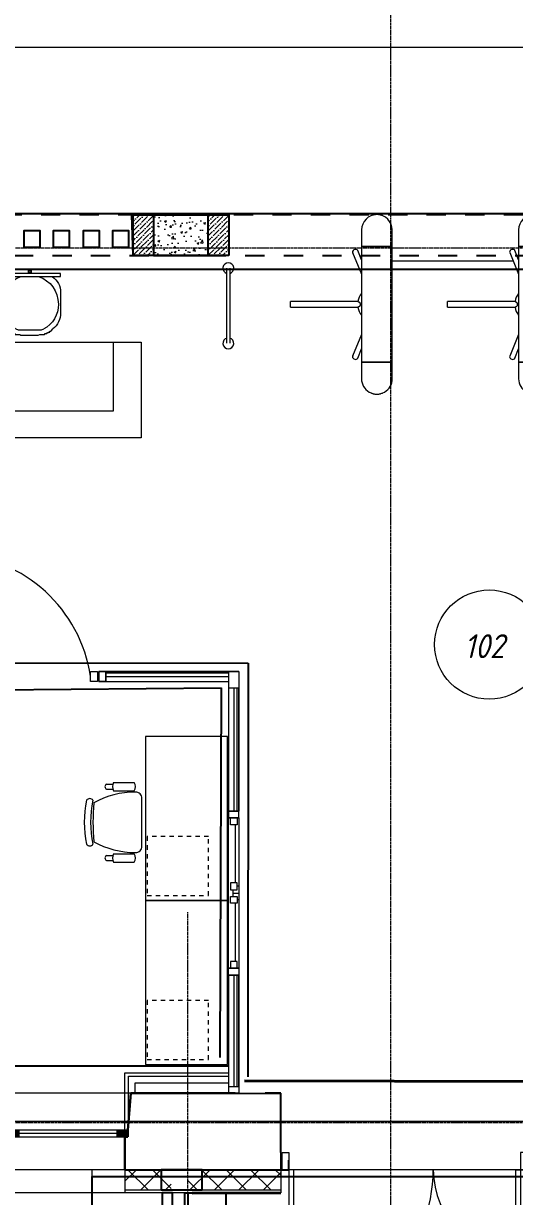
# Model space of a CAD drawing. Header units: millimetres. Extents: x -10178924 to 11692288, y -947381 to 58396.
# Drawn here: x 856642 to 860237, y -922784 to -914198 of the extents above; entities that cross this region are included whole.
import ezdxf
from ezdxf import colors
from ezdxf.entities.mleader import LeaderData, LeaderLine
from ezdxf.math import Vec2, Vec3

# ---------------------------------------------------------------- set-up
doc = ezdxf.new("R2010")
doc.units = ezdxf.units.MM
for name, pattern in [('HIDDEN', [9.525, 6.35, -3.175]), ('короткая штриховая', [282.222222, 141.111111, -141.111111]), ('осевая', [50.8, 31.75, -6.35, 6.35, -6.35]), ('Штрих', [6.35, 3.175, -3.175])]:
    doc.linetypes.add(name, pattern=pattern)
for name, color, linetype in [('_надписи канализация', 7, 'Continuous'), ('PDF _Марки помещений', 5, 'Continuous'), ('PDF _подоконники с зашивкой', 250, 'Continuous'), ('PDF _Стены краска9010', 7, 'Continuous'), ('Лестницы _ крыльца.1', 7, 'Continuous'), ('ПОЛЫ', 7, 'Continuous'), ('Стены внутр.1', 7, 'Continuous'), ('Тонкая', 7, 'Continuous')]:
    doc.layers.add(name, color=color, linetype=linetype)
for name, color, linetype, lineweight in [('PDF _Разрезы', 7, 'Continuous', 9), ('АР_Двери', 250, 'Continuous', 9), ('Импосты витража', 7, 'Continuous', 9), ('Каркас_Импост', 7, 'Continuous', 9), ('Оси', 253, 'Continuous', 9), ('Основная ГКЛ', 250, 'Continuous', 9), ('Отделка СТЕН', 6, 'Continuous', 13), ('Охранная сигнализация', 7, 'Continuous', 9), ('Панели витража', 7, 'Continuous', 9), ('Перегородки пеноблок', 40, 'Continuous', 9), ('Перегородки_ГКЛ', 20, 'Continuous', 9), ('Размеры осевые', 153, 'Continuous', 9), ('Стены', 7, 'Continuous', 20), ('Стены.1', 7, 'Continuous', 25), ('ТХ оборудование', 7, 'Continuous', 9), ('Штрих', 7, 'Continuous', 13), ('ШТРИХОВКА', 252, 'Continuous', 15)]:
    doc.layers.add(name, color=color, linetype=linetype, lineweight=lineweight)
doc.layers.add('PDF _Стены отделка', color=7, linetype='Continuous', true_color=0xb505c2)
doc.styles.add('ISOCPEUR', font='isocpeui.ttf', dxfattribs={"width": 0.9})
doc.linetypes.add('зигзаг', pattern='A,0.00254,-5.08,[131,ltypeshp.shx,S=5.08,R=0,X=-5.08,Y=0],-10.16,[131,ltypeshp.shx,S=5.08,R=180,X=5.08,Y=0],-5.08', length=20.32254)
pattern_1 = [(45, (142968.72, -47941.48), (-89.80256, 89.80256), []), (135, (142968.72, -47941.48), (-89.80256, -89.80256), [])]

# ---------------------------------------------------------------- blocks, each defined once
blk = doc.blocks.new('_None')
blk = doc.blocks.new('кресло специалиста')
at = {"layer": 'ТХ оборудование', "color": 252, "lineweight": 9, "true_color": 0x939598}
for p, q in [((-258.8, 279.6), (-213.2, 279.6)), ((-207.4, 291.6), (-56.3, 291.6)), ((-258.8, 242.8), (-213.1, 242.8)), ((-207.4, 231.4), (-56.3, 231.4)), ((0, -175.1), (0, 175.1)), ((-258.8, -242.8), (-213.1, -242.8)), ((-207.4, -231.4), (-56.3, -231.4)), ((-258.9, -279.6), (-213.2, -279.6)), ((-207.4, -291.6), (-56.3, -291.6))]:
    blk.add_line(p, q, dxfattribs=at)
for centre, radius, start, end in [((-250.3, 261.2), 20.2, 114.89545, 245.33537), ((-157.4, 261.5), 58.4, 148.95101, 211.04877), ((-106.3, 261.5), 58.4, 328.95097, 31.04877), ((-381.1, 145.4), 28.1, 34.29007, 145.70964), ((-48.5, -403.4), 624.5, 89.87797, 119.10589), ((-45.4, 175.7), 45.4, 359.25187, 92.18664), ((325.7, 0.7), 747.5, 167.60199, 192.39777), ((372.2, 0.7), 747.5, 167.60199, 192.39777), ((1404, 0.7), 1761.9, 175.39382, 184.65462), ((-381.1, -143.9), 28.1, 214.29147, 325.70827), ((-48.5, 403.4), 624.5, 240.90677, 270.12147), ((-250.3, -261.2), 20.2, 114.89545, 245.33537), ((-157.4, -261.5), 58.4, 148.95098, 211.04877), ((-106.3, -261.5), 58.4, 328.95097, 31.04877), ((-45.4, -175.7), 45.4, 267.81347, 0.74787)]:
    blk.add_arc(centre, radius, start, end, dxfattribs=at)
blk = doc.blocks.new('Стол учителя с навесной тумбой 1200х600х760')
at = {"layer": 'ТХ оборудование', "color": 252, "lineweight": 9, "true_color": 0x939598}
blk.add_lwpolyline([(0, 1200), (0, 0), (600, 0), (600, 1200)], close=True, dxfattribs=at)
at = {"layer": 'ТХ оборудование', "color": 252, "linetype": 'Штрих', "lineweight": 9, "ltscale": 10, "true_color": 0x939598}
blk.add_lwpolyline([(138.7, 1162.7), (138.7, 732.7), (588.7, 732.7), (588.7, 1162.7)], close=True, dxfattribs=at)
blk = doc.blocks.new('A$C160D1FD5')
at = {"layer": 'ТХ оборудование', "color": 252, "lineweight": 9, "true_color": 0x939598}
for p, q in [((1012.9, 1202.1), (561.4, 1202.1)), ((561.4, 1202.1), (561.4, 1179.5)), ((775.9, 1224.7), (798.5, 1224.7)), ((775.9, 1224.7), (775.9, 1202.1)), ((775.9, 1224.7), (798.5, 1224.7)), ((775.9, 1224.7), (775.9, 1202.1)), ((798.5, 1202.1), (798.5, 1224.7)), ((798.5, 1202.1), (798.5, 1224.7)), ((1012.9, 1179.5), (1012.9, 1202.1)), ((561.4, 1179.5), (1012.9, 1179.5)), ((561.4, 914.3), (561.4, 1061)), ((1012.9, 1061), (1012.9, 914.3)), ((203.2, 699.8), (1399.6, 699.8)), ((203.2, 197.5), (203.2, 699.8)), ((719.5, 750.6), (849.3, 750.6))]:
    blk.add_line(p, q, dxfattribs=at)
for points in [[(617.9, 795.8), (629.1, 784.5), (634.8, 778.8), (640.4, 773.2), (646.1, 773.2), (651.7, 773.2), (651.7, 767.5), (657.4, 767.5), (663, 767.5), (663, 761.9), (668.7, 761.9), (674.3, 761.9), (674.3, 761.9), (679.9, 756.3), (685.6, 756.3), (691.2, 756.3), (691.2, 756.3), (696.9, 756.3), (702.5, 756.3), (702.5, 756.3), (713.8, 756.3), (719.4, 750.6)], [(685.6, 795.8), (702.5, 790.1), (719.4, 790.1), (736.4, 790.1), (742, 790.1), (753.3, 790.1), (770.2, 790.1), (787.2, 790.1), (804.1, 790.1), (821, 790.1)], [(821, 790.1), (826.7, 790.1), (838, 790.1), (854.9, 790.1), (871.8, 790.1), (888.8, 795.8)], [(849.3, 750.6), (860.5, 756.3), (866.2, 756.3), (871.8, 756.3), (877.5, 756.3), (883.1, 756.3), (883.1, 756.3), (888.8, 756.3), (894.4, 756.3), (900, 761.9), (900, 761.9), (905.7, 761.9), (911.3, 761.9), (911.3, 767.5), (917, 767.5), (922.6, 767.5), (922.6, 773.2), (928.3, 773.2), (933.9, 773.2), (933.9, 778.8), (939.6, 778.8), (945.2, 784.5), (956.5, 795.8)], [(203.2, 197.5), (1399.6, 197.5), (1399.6, 699.8), (1602.8, 699.8), (1602.8, 0), (0, 0)], [(0, 0), (0, 699.8), (203.2, 699.8)]]:
    blk.add_lwpolyline(points, dxfattribs=at)
for points in [[(775.9, 1202.1), (775.9, 1207.8), (781.5, 1213.4), (787.2, 1213.4)], [(787.2, 1213.4), (792.8, 1213.4), (798.5, 1207.8), (798.5, 1202.1)], [(561.4, 1061), (561.4, 1111.8), (584, 1151.3), (623.5, 1179.5)], [(578.4, 976.4), (578.4, 1072.3), (634.8, 1151.3), (725.1, 1179.5)], [(849.3, 1179.5), (939.6, 1151.3), (996, 1072.3), (996, 976.4)], [(950.8, 1179.5), (990.3, 1151.3), (1012.9, 1111.8), (1012.9, 1061)], [(685.6, 795.8), (617.9, 829.6), (578.4, 903), (578.4, 976.4)], [(996, 976.4), (996, 903), (956.5, 829.6), (888.8, 795.8)], [(617.9, 795.8), (584, 824), (561.4, 869.1), (561.4, 914.3)], [(1012.9, 914.3), (1012.9, 869.1), (990.3, 824), (956.5, 795.8)]]:
    blk.add_open_spline(points, degree=3, dxfattribs=at)
blk = doc.blocks.new('Двустворчатое Окно 22')
at = {"layer": 'Стены.1', "linetype": 'Continuous', "lineweight": 0}
for points in [[(-835, 0), (-835, -50), (-755, -50), (-755, 0)], [(0, -50), (0, 0), (-40, 0), (-40, -50)], [(0, 0), (0, -50), (40, -50), (40, 0)], [(835, -50), (835, 0), (755, 0), (755, -50)]]:
    blk.add_hatch(color=256, dxfattribs=at).paths.add_polyline_path(points)
at = {"layer": 'Стены.1', "linetype": 'Continuous', "lineweight": 5}
for p, q in [((-858.6, 270), (858.6, 270)), ((-755, 0), (-40, 0)), ((40, 0), (755, 0)), ((-755, -25), (-40, -25)), ((-40, -50), (-755, -50)), ((40, -25), (755, -25)), ((755, -50), (40, -50)), ((-815, -290), (815, -290))]:
    blk.add_line(p, q, dxfattribs=at)
at = {"layer": 'Стены.1', "linetype": 'Continuous', "lineweight": 30}
for p, q in [((-835, 0), (-858.6, 270)), ((835, 0), (858.6, 270)), ((-835, -50), (-835, 0)), ((-835, -50), (-835, 0)), ((835, -50), (835, 0)), ((835, -50), (835, 0)), ((-815, -50), (-835, -50)), ((-815, -50), (-835, -50)), ((-815, -290), (-815, -50)), ((815, -50), (835, -50)), ((815, -50), (835, -50)), ((815, -290), (815, -50))]:
    blk.add_line(p, q, dxfattribs=at)
at = {"layer": 'Стены.1', "linetype": 'Continuous', "lineweight": 20}
for p, q in [((-835, 0), (-755, 0)), ((-755, 0), (-755, -50)), ((-40, -50), (-40, 0)), ((-40, 0), (0, 0)), ((0, 0), (40, 0)), ((40, 0), (40, -50)), ((755, -50), (755, 0)), ((755, 0), (835, 0)), ((-755, -50), (-835, -50)), ((0, -50), (-40, -50)), ((40, -50), (0, -50)), ((835, -50), (755, -50))]:
    blk.add_line(p, q, dxfattribs=at)
blk = doc.blocks.new('Doors_Security_Tiso_Tripod_Turnstile_GALAXY-M - Galaxy-M-5753489-1 этаж')
at = {"layer": 'Охранная сигнализация'}
for p, q in [((-40, 649), (-40, 649.6)), ((40, 649), (40, 649.6)), ((-112.5, 544.5), (-112.5, 424)), ((112.5, 424), (112.5, 544.5)), ((112.5, 424), (-112.5, 424)), ((-112.5, 424), (-112.5, -424)), ((-112.5, 424), (112.5, 424)), ((112.5, -424), (112.5, 424)), ((140.3, 394.3), (112.5, 326.3)), ((112.5, 220.5), (177.3, 379.2)), ((632.5, 20), (137.8, 20)), ((632.5, 20), (632.5, 0)), ((137.8, -20), (632.5, -20)), ((632.5, 0), (632.5, -20)), ((177.3, -379.2), (112.5, -220.5)), ((112.5, -326.3), (140.3, -394.3)), ((-112.5, -424), (112.5, -424)), ((112.5, -424), (-112.5, -424)), ((-112.5, -424), (-112.5, -544.5)), ((112.5, -544.5), (112.5, -424))]:
    blk.add_line(p, q, dxfattribs=at)
for centre, start, end in [((0, 544.5), 360, 180), ((0, 544.5), 106.93363, 110.8275), ((0, 544.5), 90, 103.36349), ((0, 544.5), 76.63651, 90), ((0, 544.5), 69.1725, 73.06637), ((0, -544.5), 180, 360), ((0, -544.5), 249.1725, 253.06637), ((0, -544.5), 256.63651, 270), ((0, -544.5), 270, 283.36349), ((0, -544.5), 286.93363, 290.8275)]:
    blk.add_arc(centre, 112.5, start, end, dxfattribs=at)
for centre, major_axis, ratio, start_param, end_param in [((158.8, 386.8), (-18.5, 7.6), 0.75, 5.895589, 6.399512), ((158.8, 386.8), (-18.5, 7.6), 0.75, 3.015795, 5.895589), ((69.4, 0), (0, 100), 0.707107, 4.913576, 5.625162), ((69.4, 0), (0, 100), 0.707107, 3.799733, 4.511202), ((158.8, -386.8), (18.5, 7.6), 0.75, 3.014232, 3.529189), ((158.8, -386.8), (18.5, 7.6), 0.75, 3.529189, 6.408983)]:
    blk.add_ellipse(centre, major_axis=major_axis, ratio=ratio, start_param=start_param, end_param=end_param, dxfattribs=at)
for points, knots in [([(122.3, 0), (122.3, 1), (122.4, 2.5), (122.7, 4.4), (123, 6.3), (123.5, 8.1), (124.2, 9.8), (124.9, 11.3), (125.7, 12.8), (126.7, 14), (127.4, 14.9), (128.2, 15.7), (129, 16.5), (129.9, 17.1), (131.1, 17.9), (132.6, 18.7), (135.2, 19.6), (137.2, 19.9), (138.6, 20)], [0, 0, 0, 0, 0.083333, 0.125, 0.166667, 0.25, 0.291667, 0.333333, 0.416667, 0.458333, 0.5, 0.541667, 0.583333, 0.625, 0.666667, 0.75, 0.833333, 1, 1, 1, 1]), ([(138.6, -20), (137.2, -19.9), (135.2, -19.6), (132.6, -18.7), (131.1, -17.9), (129.9, -17.1), (129, -16.5), (128.2, -15.7), (127.4, -14.9), (126.7, -14), (125.7, -12.8), (124.9, -11.3), (124.2, -9.8), (123.5, -8.1), (123, -6.3), (122.7, -4.4), (122.4, -2.5), (122.3, -1), (122.3, 0)], [0, 0, 0, 0, 0.166667, 0.25, 0.333333, 0.375, 0.416667, 0.458333, 0.5, 0.541667, 0.583333, 0.666667, 0.708333, 0.75, 0.833333, 0.875, 0.916667, 1, 1, 1, 1])]:
    blk.add_open_spline(points, degree=3, knots=knots, dxfattribs=at)
blk = doc.blocks.new('*U2191')
at = {"layer": 'АР_Двери'}
for points in [[(1744.7, 1056.3), (1709.7, 1056.3), (1709.7, 0), (1744.7, 0)], [(50, 638.4), (85, 638.4), (85, 0), (50, 0)], [(50, 0), (0, 0), (0, -125), (50, -125)], [(1744.7, 0), (1794.7, 0), (1794.7, -125), (1744.7, -125)]]:
    blk.add_lwpolyline(points, close=True, dxfattribs=at)
for centre, radius, start, end in [((1744.7, 0), 1056.3, 90, 180), ((50, 0), 638.4, 0, 90)]:
    blk.add_arc(centre, radius, start, end, dxfattribs=at)
at = {"layer": 'Основная ГКЛ', "ltscale": 5}
for p, q in [((-10, 0), (-10, -125)), ((1804.7, 0), (1804.7, -125))]:
    blk.add_line(p, q, dxfattribs=at)
blk = doc.blocks.new('A$Cad086cf1')
at = {"layer": 'Отделка СТЕН', "true_color": 0x636466, "transparency": 33554687}
h = blk.add_hatch(dxfattribs=at)
h.set_pattern_fill('ANSI37', color=251, scale=40)
h.set_pattern_definition(pattern_1)
h.paths.add_polyline_path([(-7386.275, -40477.364), (-7536.275, -40477.364), (-7536.275, -48446.478), (-6006.547, -48446.478), (-6006.547, -48296.478), (-7386.275, -48296.478)])
h.paths.add_polyline_path([(-3197.852, -48296.478), (-4376.547, -48296.478), (-4376.547, -48446.478), (-3197.852, -48446.478)])
h.paths.add_polyline_path([(-414.627, -48296.478), (-1567.852, -48296.478), (-1567.852, -48446.478), (-414.627, -48446.478)])
h.paths.add_polyline_path([(2382.027, -48296.478), (1215.373, -48296.478), (1215.373, -48446.478), (2382.027, -48446.478)])
h.paths.add_polyline_path([(-7386.275, -31868.119), (-151.462, -31868.119), (-151.462, -31718.119), (-7536.275, -31718.119), (-7536.275, -33241.401), (-7386.275, -33241.401)])
h.paths.add_polyline_path([(25266.729, -31249.802), (25116.721, -31249.802), (25121.326, -31717.601), (24909.646, -31718.119), (24909.646, -31868.119), (25272.81, -31867.587)])
h.paths.add_polyline_path([(23279.646, -31718.119), (22121.774, -31718.119), (22121.774, -31868.119), (23279.646, -31868.119)])
h.paths.add_polyline_path([(20491.774, -31718.119), (19316.859, -31718.119), (19316.859, -31868.119), (20491.774, -31868.119)])
h.paths.add_polyline_path([(17713.142, -29916.63), (17168.725, -29916.63), (17168.725, -30066.63), (17563.142, -30066.63), (17563.142, -31868.119), (17886.859, -31868.119), (17886.859, -31718.119), (17713.142, -31718.119)])
h.paths.add_polyline_path([(17168.725, -29916.63), (16213.142, -29916.63), (16213.142, -30066.63), (17168.725, -30066.63)])
h.paths.add_polyline_path([(14198.142, -29916.63), (13168.725, -29916.63), (13168.725, -30066.63), (14198.142, -30066.63)])
h.paths.add_polyline_path([(13168.725, -29916.63), (12691.199, -29916.63), (12691.199, -31718.119), (12503.883, -31718.119), (12503.883, -31868.119), (12841.199, -31868.119), (12841.199, -30066.63), (13168.725, -30066.63)])
h.paths.add_polyline_path([(11073.883, -31718.119), (9888.912, -31718.119), (9888.912, -31868.119), (11073.883, -31868.119)])
h.paths.add_polyline_path([(8258.912, -31718.119), (7097.756, -31718.119), (7097.756, -31868.119), (8258.912, -31868.119)])
h.paths.add_polyline_path([(5467.756, -31718.119), (4303.088, -31718.119), (4303.088, -31868.119), (5465.74, -31868.119)])
h.paths.add_polyline_path([(2673.088, -31718.119), (1478.538, -31718.119), (1478.538, -31868.119), (2673.088, -31868.119)])
h.paths.add_polyline_path([(23941.72, -48296.478), (23603.748, -48296.478), (23603.748, -48446.478), (23941.72, -48446.478)])
h.paths.add_polyline_path([(21973.748, -48296.478), (20808.789, -48296.478), (20808.789, -48446.478), (21973.748, -48446.478)])
h.paths.add_polyline_path([(19178.789, -48296.478), (18008.239, -48296.478), (18008.239, -48446.478), (19178.789, -48446.478)])
h.paths.add_polyline_path([(16378.239, -48296.478), (15216.447, -48296.478), (15216.447, -48446.478), (16378.239, -48446.478)])
h.paths.add_polyline_path([(13586.447, -48296.478), (12422.391, -48296.478), (12422.391, -48446.478), (13586.447, -48446.478)])
h.paths.add_polyline_path([(10792.391, -48296.478), (9611.009, -48296.478), (9611.009, -48446.478), (10792.391, -48446.478)])
h.paths.add_polyline_path([(7981.009, -48296.478), (6809.325, -48296.478), (6809.325, -48446.478), (7981.009, -48446.478)])
h.paths.add_polyline_path([(5179.325, -48296.478), (4012.027, -48296.478), (4012.027, -48446.478), (5179.325, -48446.478)])
h = blk.add_hatch(dxfattribs=at)
h.set_pattern_fill('ANSI37', color=251, scale=40)
h.set_pattern_definition(pattern_1)
h.paths.add_polyline_path([(24743.725, -48296.478), (24064.487, -48296.478), (24064.487, -48446.478), (24743.725, -48446.478)])
h.paths.add_polyline_path([(27438.725, -48296.478), (26558.725, -48296.478), (26558.725, -48446.478), (27438.725, -48446.478)])
h.paths.add_polyline_path([(29957.931, -48296.478), (29253.725, -48296.478), (29253.725, -48446.478), (29957.931, -48446.478)])
at = {"layer": 'ПОЛЫ', "lineweight": 0, "ltscale": 100, "true_color": 0x636466, "transparency": 33554687}
h = blk.add_hatch(dxfattribs=at)
h.set_pattern_fill('AR-CONC', color=251, scale=20)
h.set_pattern_definition([(50, (-27015.96, 127632.76), (143.45204, -12.55043), [15, -165]), (355, (-27015.96, 127632.76), (-27.75027, 150.43843), [12, -132]), (100.45144, (-27004, 127631.72), (115.70177, 137.888), [12.74804, -140.22842]), (46.1842, (-27015.96, 127672.76), (213.44827, -33.10386), [22.5, -247.5]), (96.63564, (-26998.17, 127670), (186.9324, 194.82372), [19.12207, -210.34275]), (351.18416, (-27015.96, 127672.76), (186.9324, 194.82372), [18, -198]), (21, (-26995.96, 127662.76), (119.38141, -80.52378), [15, -165]), (326, (-26995.96, 127662.76), (48.66307, 145.03001), [12, -132]), (71.451445, (-26986.01, 127656.05), (168.04448, 64.50623), [12.74804, -140.22842]), (37.5, (-27015.96, 127632.764), (2.431971, 66.578771), [0, -130.4, 0, -134, 0, -132.5]), (7.5, (-27015.96, 127632.764), (52.613907, 78.882342), [0, -76.4, 0, -127.4, 0, -50.5]), (327.5, (-27060.56, 127632.764), (106.764487, -4.510974), [0, -50, 0, -156, 0, -207]), (317.5, (-27080.56, 127632.76), (116.637234, 20.020996), [0, -65, 0, -103.6, 0, -147])])
h.paths.add_polyline_path([(24212.735, -41306.478), (23812.735, -41306.478), (23812.735, -41606.478), (24212.735, -41606.478)])
at = {"layer": 'Штрих', "lineweight": 0, "ltscale": 100, "true_color": 0x636466, "transparency": 33554687}
h = blk.add_hatch(dxfattribs=at)
h.set_pattern_fill('ANSI36', color=251, scale=200)
h.set_pattern_definition([(45, (-21015.958, 127632.764), (13.258252, 48.6135912), [62.5, -12.5, 0, -12.5])])
h.paths.add_polyline_path([(23812.735, -41606.478), (23812.735, -41306.478), (23662.735, -41306.478), (23662.735, -41606.478)])
h = blk.add_hatch(dxfattribs=at)
h.set_pattern_fill('ANSI36', color=251, scale=200)
h.set_pattern_definition([(45, (-20465.958, 127632.764), (13.258252, 48.6135912), [62.5, -12.5, 0, -12.5])])
h.paths.add_polyline_path([(24362.735, -41606.478), (24362.735, -41306.478), (24212.735, -41306.478), (24212.735, -41606.478)])
at = {"color": 251, "true_color": 0x636466, "transparency": 33554687}
for points in [[(22863.696, -41543.383), (22982.214, -41543.383), (22982.214, -41424.865), (22863.696, -41424.865)], [(23078.157, -41543.383), (23196.675, -41543.383), (23196.675, -41424.865), (23078.157, -41424.865)], [(23298.261, -41543.383), (23416.779, -41543.383), (23416.779, -41424.865), (23298.261, -41424.865)], [(23512.722, -41543.383), (23631.24, -41543.383), (23631.24, -41424.865), (23512.722, -41424.865)], [(23867.8, -48444.646), (24168.368, -48444.646), (24168.368, -48296.478), (23867.8, -48296.478)]]:
    blk.add_lwpolyline(points, close=True, dxfattribs=at)
at = {"layer": 'PDF _Марки помещений', "color": 251, "lineweight": 9, "true_color": 0x636466, "transparency": 33554687}
blk.add_circle((26270.255, -44453.116), 400.063, dxfattribs=at)
at = {"layer": 'PDF _подоконники с зашивкой', "color": 251, "lineweight": 25, "true_color": 0x636466, "transparency": 33554687}
blk.add_lwpolyline([(18922.068, -47686.478), (18922.068, -47537.139), (24362.517, -47537.139)], dxfattribs=at)
at = {"layer": 'PDF _Разрезы', "color": 251, "lineweight": 9, "true_color": 0x636466, "transparency": 33554687}
blk.add_lwpolyline([(-9446.402, -40081.399), (61916.652, -40081.399)], dxfattribs=at)
at = {"layer": 'PDF _Стены краска9010', "color": 251, "true_color": 0x636466, "transparency": 33554585}
for p, q in [((-411.206, -41306.478), (54327.929, -41287.094)), ((23652.735, -41306.478), (24362.735, -41306.478)), ((23662.735, -41606.478), (23652.735, -41306.478)), ((24362.735, -41306.478), (24362.735, -41606.478)), ((24362.735, -41606.478), (23662.735, -41606.478)), ((18922.735, -41706.478), (29453.725, -41706.478)), ((18889.088, -44577.925), (24504.614, -44590.213)), ((24504.614, -44590.213), (24504.003, -47615.839)), ((18937.997, -44821.655), (24308.302, -44768.84)), ((24308.302, -44768.84), (24296.838, -47475.133)), ((18959.88, -47526.695), (24360.883, -47538.387)), ((24360.883, -47538.387), (24360.883, -47538.387)), ((24062.718, -48466.478), (24062.718, -52043.298))]:
    blk.add_line(p, q, dxfattribs=at)
at = {"layer": 'PDF _Стены отделка', "color": 251, "linetype": 'зигзаг', "lineweight": 40, "ltscale": 0.1, "true_color": 0x636466, "transparency": 33554610}
for p, q in [((29405.723, -47655.388), (24477.826, -47645.473)), ((24477.826, -47645.473), (24477.826, -47645.473)), ((24743.725, -48466.478), (24095.762, -48468.76)), ((24095.762, -48468.76), (24095.762, -48468.76))]:
    blk.add_line(p, q, dxfattribs=at)
at = {"layer": 'АР_Двери', "color": 251, "true_color": 0x636466, "transparency": 33554687}
blk.add_lwpolyline([(23352.291, -44649.009), (23402.291, -44649.009), (23402.291, -44724.009), (23352.291, -44724.009)], close=True, dxfattribs=at)
blk.add_arc((22307.191, -44844.747), 1057.011, 8.6097133, 86.4448653, dxfattribs=at)
at = {"layer": 'Импосты витража', "color": 251, "true_color": 0x636466, "transparency": 33554687, "extrusion": (0, 0, -1)}
for p, q in [((23462.735, -44648.978), (23412.735, -44648.978)), ((23412.735, -44648.978), (23412.735, -44723.978)), ((23412.735, -44648.978), (23462.735, -44648.978)), ((23412.735, -44658.978), (23412.735, -44648.978)), ((23412.735, -44723.978), (23412.735, -44658.978)), ((23412.735, -44723.978), (23462.735, -44723.978)), ((23462.735, -44723.978), (23412.735, -44723.978)), ((23462.735, -44723.978), (23462.735, -44648.978)), ((23462.735, -44648.978), (23462.735, -44661.478)), ((23462.735, -44661.478), (23462.735, -44686.478)), ((23462.735, -44686.478), (23462.735, -44723.978))]:
    blk.add_line(p, q, dxfattribs=at)
at = {"layer": 'Импосты витража', "color": 251, "true_color": 0x636466, "transparency": 33554687}
for p, q in [((23462.735, -44648.978), (23462.735, -44661.478)), ((23462.735, -44661.478), (23462.735, -44648.978)), ((24362.735, -44648.978), (23462.735, -44648.978)), ((23462.735, -44648.978), (24362.735, -44648.978)), ((23462.735, -44661.478), (23462.735, -44686.478)), ((23462.735, -44686.478), (23462.735, -44661.478)), ((23462.735, -44686.478), (23462.735, -44723.978)), ((23462.735, -44723.978), (23462.735, -44686.478)), ((23462.735, -44723.978), (24362.517, -44723.978)), ((24437.058, -44648.978), (24362.517, -44648.978)), ((24362.517, -44648.978), (24437.058, -44648.978)), ((24362.517, -44648.978), (24362.517, -45671.978)), ((24437.058, -44648.978), (24437.058, -44768.978)), ((24362.517, -44768.978), (24437.058, -44768.978)), ((24437.058, -45671.978), (24437.058, -44768.978)), ((24437.058, -44768.978), (24437.058, -45671.978)), ((24362.517, -44916.478), (24362.517, -45671.978)), ((24437.058, -45671.978), (24362.517, -45671.978)), ((24362.517, -45671.978), (24437.058, -45671.978)), ((24437.058, -45721.978), (24362.517, -45721.978)), ((24362.517, -45721.978), (24437.058, -45721.978)), ((24362.517, -46821.978), (24362.517, -45721.978)), ((24362.517, -46821.978), (24362.517, -45721.978)), ((24437.058, -46821.978), (24362.517, -46821.978)), ((24362.517, -46821.978), (24437.058, -46821.978)), ((24437.058, -46871.978), (24362.517, -46871.978)), ((24362.517, -46871.978), (24437.058, -46871.978)), ((24362.517, -46871.978), (24362.517, -47686.478)), ((24362.517, -46871.978), (24362.517, -47686.478)), ((24437.058, -47686.478), (24437.058, -46871.978)), ((24437.058, -46871.978), (24437.058, -47686.478))]:
    blk.add_line(p, q, dxfattribs=at)
blk.add_lwpolyline([(24362.517, -45721.978), (24437.058, -45721.978), (24437.058, -45671.978), (24362.517, -45671.978)], close=True, dxfattribs=at)
at = {"layer": 'Каркас_Импост', "color": 251, "true_color": 0x636466, "transparency": 33554687}
for p, q in [((24375.185, -45771.978), (24375.185, -45721.978)), ((24377.517, -45721.978), (24427.517, -45721.978)), ((24425.185, -45721.978), (24425.185, -45771.978)), ((24437.058, -45721.978), (24437.058, -46821.978)), ((24425.185, -45771.978), (24375.185, -45771.978)), ((24410.185, -45771.978), (24410.185, -46196.978)), ((24425.185, -46196.978), (24375.185, -46196.978)), ((24375.185, -46196.978), (24375.185, -46246.978)), ((24375.185, -46246.978), (24425.185, -46246.978)), ((24395.185, -46271.978), (24395.185, -46246.978)), ((24395.185, -46271.978), (24437.058, -46271.978)), ((24395.185, -46296.978), (24395.185, -46271.978)), ((24395.185, -46271.978), (24437.058, -46271.978)), ((24425.185, -46246.978), (24425.185, -46196.978)), ((24437.058, -46221.978), (24425.185, -46221.978)), ((24375.185, -46346.978), (24375.185, -46296.978)), ((24375.185, -46296.978), (24425.185, -46296.978)), ((24425.185, -46346.978), (24375.185, -46346.978)), ((24410.185, -46346.978), (24410.185, -46771.978)), ((24425.185, -46296.978), (24425.185, -46346.978)), ((24437.058, -46321.978), (24425.185, -46321.978)), ((24425.185, -46771.978), (24375.185, -46771.978)), ((24375.185, -46771.978), (24375.185, -46821.978)), ((24425.185, -46821.978), (24425.185, -46771.978)), ((24377.517, -46821.978), (24427.517, -46821.978))]:
    blk.add_line(p, q, dxfattribs=at)
blk.add_lwpolyline([(24362.517, -46821.978), (24437.058, -46821.978), (24437.058, -46871.978), (24362.517, -46871.978)], close=True, dxfattribs=at)
at = {"layer": 'Лестницы _ крыльца.1', "color": 251, "linetype": 'Continuous', "true_color": 0x636466, "transparency": 33554687}
for q in [(23360.994, -56936.52), (30640.527, -48346.478)]:
    blk.add_line((23360.994, -48346.478), q, dxfattribs=at)
blk.add_lwpolyline([(24040.761, -48466.478), (24340.761, -48466.478), (24340.761, -48766.478), (24040.761, -48766.478)], close=True, dxfattribs=at)
at = {"layer": 'Оси', "color": 251, "ltscale": 50, "true_color": 0x636466, "transparency": 33554687}
blk.add_line((21908.622, -47941.478), (31789.702, -47941.478), dxfattribs=at)
at = {"layer": 'Основная ГКЛ', "color": 251, "linetype": 'HIDDEN', "ltscale": 5, "true_color": 0x636466, "transparency": 33554687}
blk.add_line((23412.291, -44724.009), (23412.291, -44649.009), dxfattribs=at)
at = {"layer": 'Отделка СТЕН', "color": 251, "true_color": 0x636466, "transparency": 33554687}
for p, q in [((23603.748, -48296.478), (23603.748, -48466.478)), ((24743.725, -48296.478), (24743.725, -48466.478)), ((24743.725, -48296.478), (24743.725, -48466.478))]:
    blk.add_line(p, q, dxfattribs=at)
for points in [[(24743.725, -48466.478), (-7556.275, -48466.478), (-7556.275, -31698.119), (12671.199, -31698.119), (12671.199, -29896.63), (14198.142, -29896.63)], [(23973.725, -48446.478), (23603.748, -48446.478)], [(24743.725, -48446.478), (23985.093, -48446.478)]]:
    blk.add_lwpolyline(points, dxfattribs=at)
at = {"layer": 'Охранная сигнализация', "color": 251, "true_color": 0x636466, "transparency": 33554687}
for p, q in [((24350.352, -42247.987), (24350.352, -41697.987)), ((24370.352, -41697.987), (24370.352, -42247.987)), ((25560.036, -41643.215), (26444.693, -41643.215))]:
    blk.add_line(p, q, dxfattribs=at)
for centre, start, end in [((24360.352, -41697.987), 284.4775122, 255.5224878), ((24360.352, -42247.987), 104.4775122, 75.5224878)]:
    blk.add_arc(centre, 40, start, end, dxfattribs=at)
at = {"layer": 'Панели витража', "color": 251, "true_color": 0x636466, "transparency": 33554687}
for p, q in [((24362.735, -44661.478), (23462.735, -44661.478)), ((23462.735, -44661.478), (23462.735, -44686.478)), ((24362.735, -44661.478), (23462.735, -44661.478)), ((23462.735, -44686.478), (23462.735, -44661.478)), ((23462.735, -44686.478), (24362.517, -44686.478)), ((23462.735, -44686.478), (24362.517, -44686.478)), ((24399.787, -44768.978), (24399.558, -45671.978)), ((24399.787, -44768.978), (24399.558, -45671.978)), ((24424.558, -45671.978), (24424.558, -44768.978)), ((24424.558, -45671.978), (24424.558, -44768.978)), ((24399.558, -46871.978), (24399.558, -47686.478)), ((24399.558, -46871.978), (24399.558, -47686.478)), ((24424.558, -47686.478), (24424.558, -46871.978)), ((24424.558, -47686.478), (24424.558, -46871.978)), ((24362.517, -47686.478), (24437.058, -47686.478))]:
    blk.add_line(p, q, dxfattribs=at)
blk.add_lwpolyline([(24362.735, -47686.478), (24437.058, -47686.478), (24437.058, -47736.478), (24362.735, -47736.478)], close=True, dxfattribs=at)
at = {"layer": 'Перегородки пеноблок', "color": 251, "linetype": 'Continuous', "true_color": 0x636466, "transparency": 33554687}
for p, q in [((23812.735, -41306.478), (23662.735, -41306.478)), ((23662.735, -41306.478), (23662.735, -41606.478)), ((24362.735, -41306.478), (24212.735, -41306.478)), ((24212.735, -41306.478), (24212.735, -41606.478)), ((24362.735, -41306.478), (24362.735, -41606.478)), ((23812.735, -41606.478), (23662.735, -41606.478)), ((24362.735, -41606.478), (24212.735, -41606.478))]:
    blk.add_line(p, q, dxfattribs=at)
at = {"layer": 'Перегородки_ГКЛ', "color": 251, "ltscale": 0.1, "true_color": 0x636466, "transparency": 33554687}
for p, q in [((23603.748, -47586.478), (24362.517, -47586.526)), ((23603.748, -48056.478), (23603.748, -47586.478)), ((23603.748, -47586.478), (24362.735, -47586.526)), ((23628.748, -47611.478), (24362.517, -47611.527)), ((23628.748, -47919.328), (23628.748, -47611.478)), ((23628.748, -47611.478), (24362.735, -47611.527)), ((23678.748, -47661.478), (24362.517, -47661.529)), ((23678.748, -47736.478), (23678.748, -47661.478)), ((23678.748, -47661.478), (24362.517, -47661.529)), ((23678.748, -47736.478), (23678.748, -47661.478))]:
    blk.add_line(p, q, dxfattribs=at)
at = {"layer": 'Размеры осевые', "color": 251, "linetype": 'осевая', "ltscale": 0.5, "true_color": 0x636466, "transparency": 33554687}
for p, q in [((25550, -58512.867), (25550, -4812.867)), ((-9750, -41550), (62308.109, -41550)), ((24062.718, -58512.867), (24062.718, -46412.867)), ((-9750, -47950), (62308.109, -47950))]:
    blk.add_line(p, q, dxfattribs=at)
at = {"layer": 'Стены', "color": 251, "true_color": 0x636466, "transparency": 33554687}
blk.add_line((23412.735, -44723.978), (23412.735, -44658.978), dxfattribs=at)
at = {"layer": 'Стены внутр.1', "color": 251, "linetype": 'короткая штриховая', "true_color": 0x636466, "transparency": 33554687, "flags": 128}
for points in [[(43732.649, -41306.478), (17662.735, -41306.478)], [(10372.735, -41606.478), (43732.649, -41606.478)]]:
    blk.add_lwpolyline(points, dxfattribs=at)
at = {"layer": 'Стены.1', "color": 251, "linetype": 'Continuous', "true_color": 0x636466, "transparency": 33554687}
for p, q in [((23623.748, -48006.478), (23647.369, -47736.478)), ((23647.262, -47737.702), (24630.546, -47736.478)), ((23647.262, -47737.702), (24630.546, -47736.478)), ((23649.146, -47737.702), (24743.725, -47736.478)), ((23649.146, -47737.702), (24632.43, -47736.478)), ((24744.008, -48171.478), (24743.725, -47736.478)), ((24744.008, -48171.478), (24743.725, -47736.478)), ((23603.748, -48296.478), (23603.748, -48056.478)), ((23603.748, -48056.478), (23623.748, -48056.478)), ((23623.748, -48056.478), (23623.748, -48006.478)), ((24802.193, -48296.478), (24802.193, -48226.478))]:
    blk.add_line(p, q, dxfattribs=at)
at = {"layer": 'Стены.1', "color": 251, "linetype": 'Continuous', "true_color": 0x636466, "transparency": 33554687, "flags": 128}
blk.add_lwpolyline([(23812.735, -41606.478), (24212.735, -41606.478), (24212.735, -41306.478), (23812.735, -41306.478)], close=True, dxfattribs=at)
for points in [[(24410.546, -47736.478), (23647.369, -47736.478)], [(24410.546, -47736.478), (23647.369, -47736.478)], [(24743.725, -47736.478), (24630.546, -47736.478)], [(24743.725, -47736.478), (24630.546, -47736.478)], [(23603.748, -48296.478), (24743.725, -48296.478)], [(23605.632, -48296.478), (24802.193, -48296.478)]]:
    blk.add_lwpolyline(points, dxfattribs=at)
at = {"layer": 'Тонкая', "color": 251, "true_color": 0x636466, "transparency": 33554687}
blk.add_lwpolyline([(23876.62, -49666.478), (23951.62, -49666.478), (23951.62, -48466.478), (23876.62, -48466.478)], close=True, dxfattribs=at)
at = {"layer": 'ШТРИХОВКА', "color": 251, "lineweight": 9, "true_color": 0x636466, "transparency": 33554687}
blk.add_lwpolyline([(23360.994, -48346.478), (30640.499, -48346.478), (30640.499, -48296.478), (23360.994, -48296.478)], close=True, dxfattribs=at)
at = {"color": 251, "linetype": 'ByBlock', "true_color": 0x636466, "transparency": 33554687, "rotation": 180}
blk.add_blockref('*U2191', (26548.725, -48296.478), dxfattribs=at)
at = {"layer": 'Охранная сигнализация', "color": 251, "true_color": 0x636466, "transparency": 33554687, "rotation": 180}
for p in [(25447.536, -41963.151), (26597.536, -41963.151)]:
    blk.add_blockref('Doors_Security_Tiso_Tripod_Turnstile_GALAXY-M - Galaxy-M-5753489-1 этаж', p, dxfattribs=at)
at = {"layer": 'Стены.1', "color": 251, "linetype": 'Continuous', "true_color": 0x636466, "transparency": 33554687, "xscale": -1, "zscale": 1000}
blk.add_blockref('Двустворчатое Окно 22', (22788.748, -48006.478), dxfattribs=at)
at = {"layer": 'ТХ оборудование', "color": 251, "true_color": 0x636466, "transparency": 33554687}
for name, p in [('A$C160D1FD5', (22119.919, -42938.966)), ('кресло специалиста', (23727.48, -45753.909))]:
    blk.add_blockref(name, p, dxfattribs=at)
at = {"layer": 'ТХ оборудование', "color": 251, "true_color": 0x636466, "transparency": 33554687, "rotation": 180}
for p in [(24354.536, -45126.28), (24354.536, -46326.28)]:
    blk.add_blockref('Стол учителя с навесной тумбой 1200х600х760', p, dxfattribs=at)
at = {"layer": 'PDF _Марки помещений', "color": 251, "lineweight": 9, "true_color": 0x636466, "transparency": 33554687, "insert": (26087.155, -44552.093), "char_height": 175, "attachment_point": 7, "style": 'ISOCPEUR'}
blk.add_mtext('102', dxfattribs=at)

msp = doc.modelspace()

# ---------------------------------------------------------------- block references
msp.add_blockref('A$Cad086cf1', (833781.5, -874290.7))

# ---------------------------------------------------------------- leaders
at = {"layer": '_надписи канализация', "lineweight": -2}
ml = msp.add_multileader_mtext('Standard', dxfattribs=at)
ml.set_content('\\A1;Приямок{\\Fisocp3|c204; }800{\\fArial|b0|i0|c204|p34;х}800х800(h)\\P{\\fArial|b0|i0|c204|p34;с\\Fisocp3|c204; }насосом дренажным {\\A0; \\H0.91667x;ГНОМ 10-10Г\\A1;\\H1.09091x; \\PN=1,1 кВт \\P (1 раб)\\Fisocp3|c204; \\fISOCPEUR|b0|i0|c204|p34;(закрыть рифленым железом)}', color=256, style='ISOCPEUR')
ml.set_leader_properties(lineweight=13)
ml.set_arrow_properties(name='NONE')
ml.build(insert=Vec2(0, 0))
ml.multileader.update_dxf_attribs({"text_left_attachment_type": 6, "text_right_attachment_type": 6, "dogleg_length": 100, "arrow_head_size": 300, "scale": 100})
ctx = ml.context
ctx.base_point, ctx.scale, ctx.char_height, ctx.arrow_head_size, ctx.landing_gap_size, ctx.plane_origin = Vec3(740434.3, -912667.1), 100, 250, 300, 0.09, Vec3(743281.2, -913662)
ctx.left_attachment, ctx.right_attachment, ctx.text_align_type = 6, 6, 1
notes = []
notes.append((ctx, [(1, (1, 1, 0), (745889.2, -912667.1), (-1, 0), 100, [(1, [(748693.9, -916333.7)], 0, [])])]))
ctx.mtext.insert, ctx.mtext.width, ctx.mtext.alignment, ctx.mtext.flow_direction = Vec3(742864.1, -912342.1), 6781.384, 2, 5
for ctx, leaders in notes:
    for number, flags, end, landing, length, lines in leaders:
        leader = LeaderData()
        leader.index, (leader.has_last_leader_line, leader.has_dogleg_vector, leader.attachment_direction) = number, flags
        leader.last_leader_point, leader.dogleg_vector, leader.dogleg_length = Vec3(end), Vec3(landing), length
        for number, points, colour, breaks in lines:
            line = LeaderLine()
            line.index, line.vertices, line.color, line.breaks = number, Vec3.list(points), colors.encode_raw_color(colour), breaks
            leader.lines.append(line)
        ctx.leaders.append(leader)

doc.saveas('drawing.dxf')
